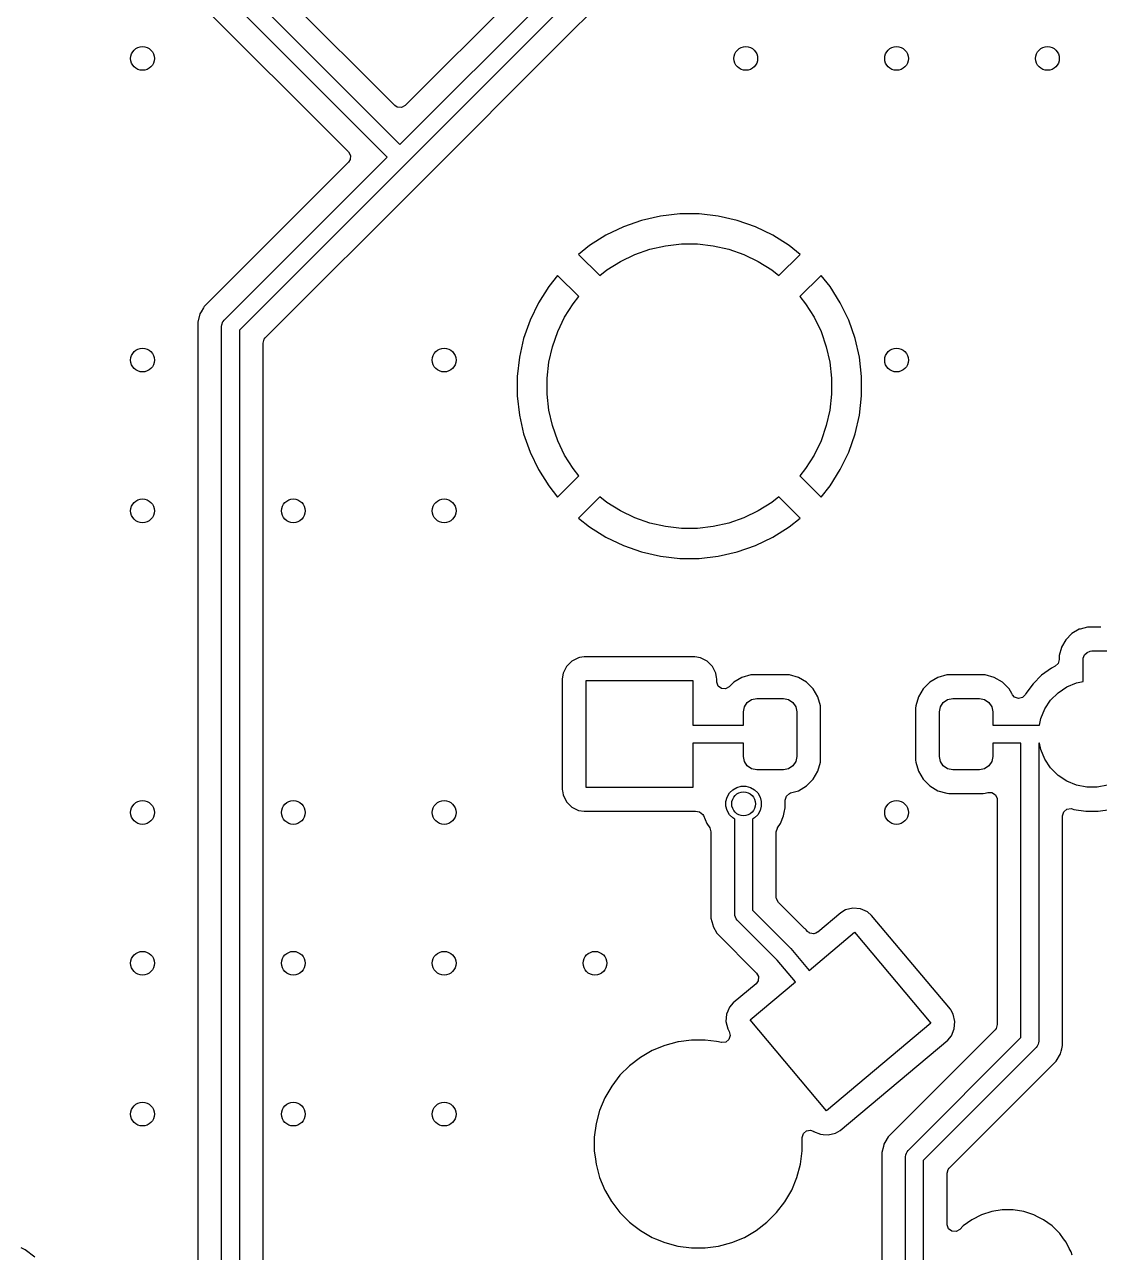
# Model space of a CAD drawing. Extents: x 2.6 to 14.2, y -9.4 to -3.8.
# Drawn here: x 9.005 to 9.718, y -8.222 to -7.408 of the extents above; entities that cross this region are included whole.
import ezdxf

# ---------------------------------------------------------------- set-up
doc = ezdxf.new("R2010")
doc.units = 0
doc.header["$MEASUREMENT"] = 0
doc.layers.add('BLACK', color=7, linetype='CONTINUOUS')

msp = doc.modelspace()

# ---------------------------------------------------------------- linework, layer by layer
at = {"layer": 'BLACK', "linetype": 'CONTINUOUS'}
for p, q in [((9.59453, -7.12464), (9.25733, -7.46184)), ((9.25388, -7.48759), (9.60732, -7.13415)), ((9.61436, -7.14382), (9.25806, -7.50012)), ((9.35709, -7.42338), (9.61591, -7.16457)), ((9.08009, -7.3138), (9.25388, -7.48759)), ((9.24553, -7.49594), (9.07173, -7.32215)), ((9.06665, -7.33936), (9.21978, -7.49249)), ((9.25043, -7.46184), (9.15242, -7.36383)), ((9.27122, -7.50925), (9.35709, -7.42338)), ((9.25218, -7.46296), (9.25043, -7.46184)), ((9.25492, -7.46316), (9.25218, -7.46296)), ((9.25733, -7.46184), (9.25492, -7.46316)), ((9.13736, -7.60411), (9.24553, -7.49594)), ((9.21978, -7.49249), (9.2211, -7.4949)), ((9.2209, -7.49765), (9.21978, -7.49939)), ((9.2211, -7.4949), (9.2209, -7.49765)), ((9.21978, -7.49939), (9.12419, -7.59498)), ((9.25806, -7.50012), (9.14744, -7.61073)), ((9.16464, -7.61583), (9.27122, -7.50925)), ((9.41417, -7.53798), (9.40207, -7.54222)), ((9.42668, -7.53513), (9.41417, -7.53798)), ((9.41417, -7.53798), (9.41417, -7.53798)), ((9.43942, -7.53369), (9.42668, -7.53513)), ((9.42668, -7.53513), (9.42668, -7.53513)), ((9.45224, -7.53369), (9.43942, -7.53369)), ((9.46499, -7.53513), (9.45224, -7.53369)), ((9.47749, -7.53798), (9.46499, -7.53513)), ((9.46499, -7.53513), (9.46499, -7.53513)), ((9.48959, -7.54222), (9.47749, -7.53798)), ((9.47749, -7.53798), (9.47749, -7.53798)), ((9.39052, -7.54778), (9.37966, -7.5546)), ((9.40207, -7.54222), (9.39052, -7.54778)), ((9.40207, -7.54222), (9.40207, -7.54222)), ((9.50115, -7.54778), (9.48959, -7.54222)), ((9.48959, -7.54222), (9.48959, -7.54222)), ((9.512, -7.5546), (9.50115, -7.54778)), ((9.37966, -7.5546), (9.37233, -7.56045)), ((9.41967, -7.55707), (9.43, -7.55471)), ((9.43, -7.55471), (9.44053, -7.55353)), ((9.44053, -7.55353), (9.45113, -7.55353)), ((9.45113, -7.55353), (9.46166, -7.55471)), ((9.46166, -7.55471), (9.47199, -7.55707)), ((9.51933, -7.56045), (9.512, -7.5546)), ((9.37233, -7.56045), (9.38644, -7.57456)), ((9.40012, -7.56517), (9.40967, -7.56057)), ((9.40967, -7.56057), (9.41967, -7.55707)), ((9.47199, -7.55707), (9.48199, -7.56057)), ((9.48199, -7.56057), (9.49154, -7.56517)), ((9.50522, -7.57456), (9.51933, -7.56045)), ((9.38644, -7.57456), (9.39115, -7.57081)), ((9.39115, -7.57081), (9.40012, -7.56517)), ((9.49154, -7.56517), (9.50051, -7.57081)), ((9.50051, -7.57081), (9.50522, -7.57456)), ((9.35841, -7.57437), (9.35257, -7.58169)), ((9.37252, -7.58848), (9.35841, -7.57437)), ((9.53325, -7.57437), (9.51914, -7.58848)), ((9.53909, -7.58169), (9.53325, -7.57437)), ((9.35257, -7.58169), (9.34575, -7.59255)), ((9.36877, -7.59319), (9.37252, -7.58848)), ((9.51914, -7.58848), (9.52289, -7.59319)), ((9.54592, -7.59255), (9.53909, -7.58169)), ((9.12362, -7.59596), (9.12214, -7.59854)), ((9.12419, -7.59498), (9.12362, -7.59596)), ((9.12419, -7.59498), (9.12419, -7.59498)), ((9.34575, -7.59255), (9.34018, -7.6041)), ((9.36313, -7.60216), (9.36877, -7.59319)), ((9.52289, -7.59319), (9.52853, -7.60216)), ((9.55148, -7.6041), (9.54592, -7.59255)), ((9.12134, -7.59992), (9.11986, -7.60543)), ((9.12214, -7.59854), (9.12134, -7.59992)), ((9.13663, -7.60501), (9.13736, -7.60411)), ((9.34018, -7.60411), (9.33595, -7.61621)), ((9.34018, -7.6041), (9.34018, -7.60411)), ((9.35853, -7.61171), (9.36313, -7.60216)), ((9.52853, -7.60216), (9.53313, -7.61171)), ((9.55148, -7.60411), (9.55148, -7.6041)), ((9.55571, -7.61621), (9.55148, -7.60411)), ((9.11986, -7.60543), (9.11986, -7.60543)), ((9.11986, -7.60543), (9.11986, -8.47604)), ((9.13563, -7.60829), (9.13574, -7.60714)), ((9.13563, -8.48459), (9.13563, -7.60829)), ((9.13574, -7.60714), (9.13659, -7.60508)), ((9.13659, -7.60508), (9.13663, -7.60501)), ((9.14744, -7.61073), (9.14744, -8.48704)), ((9.35504, -7.62171), (9.35853, -7.61171)), ((9.53313, -7.61171), (9.53663, -7.62171)), ((9.16321, -7.61929), (9.16398, -7.61665)), ((9.16321, -7.64145), (9.16321, -7.61929)), ((9.16398, -7.61665), (9.16464, -7.61583)), ((9.33595, -7.61621), (9.33309, -7.62871)), ((9.33595, -7.61621), (9.33595, -7.61621)), ((9.55857, -7.62871), (9.55571, -7.61621)), ((9.55571, -7.61621), (9.55571, -7.61621)), ((9.33309, -7.62871), (9.33166, -7.64145)), ((9.33309, -7.62871), (9.33309, -7.62871)), ((9.35268, -7.63204), (9.35504, -7.62171)), ((9.53663, -7.62171), (9.53898, -7.63204)), ((9.56, -7.64145), (9.55857, -7.62871)), ((9.55857, -7.62871), (9.55857, -7.62871)), ((9.35149, -7.64257), (9.35268, -7.63204)), ((9.53898, -7.63204), (9.54017, -7.64257)), ((9.16321, -7.8419), (9.16321, -7.64145)), ((9.33166, -7.64145), (9.33166, -7.65428)), ((9.35149, -7.65316), (9.35149, -7.64257)), ((9.54017, -7.64257), (9.54017, -7.65316)), ((9.56, -7.65428), (9.56, -7.64145)), ((9.56, -7.64145), (9.56, -7.64145)), ((9.35268, -7.66369), (9.35149, -7.65316)), ((9.54017, -7.65316), (9.53898, -7.66369)), ((9.33166, -7.65428), (9.33309, -7.66702)), ((9.55857, -7.66702), (9.56, -7.65428)), ((9.56, -7.65428), (9.56, -7.65428)), ((9.33309, -7.66702), (9.33309, -7.66702)), ((9.33309, -7.66702), (9.33595, -7.67952)), ((9.35504, -7.67402), (9.35268, -7.66369)), ((9.53898, -7.66369), (9.53663, -7.67402)), ((9.55571, -7.67952), (9.55857, -7.66702)), ((9.55857, -7.66702), (9.55857, -7.66702)), ((9.35853, -7.68403), (9.35504, -7.67402)), ((9.53663, -7.67402), (9.53313, -7.68403)), ((9.33595, -7.67952), (9.33595, -7.67952)), ((9.33595, -7.67952), (9.34018, -7.69163)), ((9.36313, -7.69357), (9.35853, -7.68403)), ((9.53313, -7.68403), (9.52853, -7.69357)), ((9.55148, -7.69163), (9.55571, -7.67952)), ((9.55571, -7.67952), (9.55571, -7.67952)), ((9.34018, -7.69163), (9.34018, -7.69163)), ((9.34018, -7.69163), (9.34575, -7.70318)), ((9.36877, -7.70254), (9.36313, -7.69357)), ((9.52853, -7.69357), (9.52289, -7.70254)), ((9.54592, -7.70318), (9.55148, -7.69163)), ((9.55148, -7.69163), (9.55148, -7.69163)), ((9.34575, -7.70318), (9.35257, -7.71404)), ((9.35841, -7.72137), (9.37252, -7.70725)), ((9.37252, -7.70725), (9.36877, -7.70254)), ((9.52289, -7.70254), (9.51914, -7.70725)), ((9.51914, -7.70725), (9.53325, -7.72137)), ((9.53909, -7.71404), (9.54592, -7.70318)), ((9.35257, -7.71404), (9.35841, -7.72137)), ((9.53325, -7.72137), (9.53909, -7.71404)), ((9.38644, -7.72117), (9.37233, -7.73529)), ((9.39115, -7.72493), (9.38644, -7.72117)), ((9.40012, -7.73056), (9.39115, -7.72493)), ((9.50051, -7.72493), (9.49154, -7.73056)), ((9.50522, -7.72117), (9.50051, -7.72493)), ((9.51933, -7.73529), (9.50522, -7.72117)), ((9.40967, -7.73516), (9.40012, -7.73056)), ((9.49154, -7.73056), (9.48199, -7.73516)), ((9.37233, -7.73529), (9.37966, -7.74113)), ((9.37966, -7.74113), (9.39052, -7.74795)), ((9.41967, -7.73866), (9.40967, -7.73516)), ((9.43, -7.74102), (9.41967, -7.73866)), ((9.44053, -7.74221), (9.43, -7.74102)), ((9.45113, -7.74221), (9.44053, -7.74221)), ((9.46166, -7.74102), (9.45113, -7.74221)), ((9.47199, -7.73866), (9.46166, -7.74102)), ((9.48199, -7.73516), (9.47199, -7.73866)), ((9.50115, -7.74795), (9.512, -7.74113)), ((9.512, -7.74113), (9.51933, -7.73529)), ((9.39052, -7.74795), (9.40207, -7.75351)), ((9.48959, -7.75351), (9.50115, -7.74795)), ((9.40207, -7.75351), (9.40207, -7.75351)), ((9.40207, -7.75351), (9.41417, -7.75775)), ((9.41417, -7.75775), (9.41417, -7.75775)), ((9.41417, -7.75775), (9.42668, -7.7606)), ((9.46499, -7.7606), (9.47749, -7.75775)), ((9.47749, -7.75775), (9.48959, -7.75351)), ((9.47749, -7.75775), (9.47749, -7.75775)), ((9.48959, -7.75351), (9.48959, -7.75351)), ((9.42668, -7.7606), (9.42668, -7.7606)), ((9.42668, -7.7606), (9.43942, -7.76204)), ((9.43942, -7.76204), (9.43942, -7.76204)), ((9.43942, -7.76204), (9.45224, -7.76204)), ((9.45224, -7.76204), (9.46499, -7.7606)), ((9.45224, -7.76204), (9.45224, -7.76204)), ((9.46499, -7.7606), (9.46499, -7.7606)), ((9.70991, -7.80762), (9.70485, -7.80898)), ((9.71561, -7.80762), (9.70991, -7.80762)), ((9.71876, -7.80762), (9.71561, -7.80762)), ((9.69542, -7.81599), (9.69256, -7.82093)), ((9.69945, -7.81195), (9.69542, -7.81599)), ((9.69542, -7.81599), (9.69542, -7.81599)), ((9.70439, -7.8091), (9.69945, -7.81195)), ((9.69945, -7.81195), (9.69945, -7.81195)), ((9.70485, -7.80898), (9.70439, -7.8091)), ((9.69251, -7.82113), (9.69109, -7.82644)), ((9.69256, -7.82093), (9.69251, -7.82113)), ((9.70785, -7.82601), (9.70948, -7.82439)), ((9.70948, -7.82439), (9.71161, -7.8235)), ((9.71161, -7.8235), (9.71276, -7.82339)), ((9.71276, -7.82339), (9.72731, -7.82339)), ((9.36794, -7.83023), (9.36441, -7.83376)), ((9.37239, -7.82796), (9.36794, -7.83023)), ((9.36794, -7.83023), (9.36794, -7.83023)), ((9.36794, -7.83023), (9.36794, -7.83023)), ((9.3729, -7.82788), (9.37239, -7.82796)), ((9.37609, -7.82737), (9.3729, -7.82788)), ((9.44943, -7.82737), (9.37609, -7.82737)), ((9.45313, -7.82796), (9.44943, -7.82737)), ((9.45455, -7.82869), (9.45313, -7.82796)), ((9.45758, -7.83023), (9.45455, -7.82869)), ((9.46111, -7.83376), (9.45758, -7.83023)), ((9.45758, -7.83023), (9.45758, -7.83023)), ((9.45758, -7.83023), (9.45758, -7.83023)), ((9.69031, -7.8318), (9.68842, -7.83351)), ((9.69109, -7.82916), (9.69031, -7.8318)), ((9.69109, -7.82644), (9.69109, -7.82644)), ((9.69109, -7.82644), (9.69109, -7.82916)), ((9.70685, -7.8293), (9.70697, -7.82814)), ((9.70685, -7.8438), (9.70685, -7.8293)), ((9.70697, -7.82814), (9.70785, -7.82601)), ((9.36214, -7.83821), (9.36156, -7.8419)), ((9.36373, -7.8351), (9.36214, -7.83821)), ((9.36441, -7.83376), (9.36373, -7.8351)), ((9.36441, -7.83376), (9.36441, -7.83376)), ((9.36441, -7.83376), (9.36441, -7.83376)), ((9.46338, -7.83821), (9.46111, -7.83376)), ((9.46111, -7.83376), (9.46111, -7.83376)), ((9.46111, -7.83376), (9.46111, -7.83376)), ((9.46382, -7.84103), (9.46338, -7.83821)), ((9.48663, -7.83929), (9.48066, -7.84103)), ((9.48803, -7.83919), (9.48663, -7.83929)), ((9.51072, -7.83919), (9.48803, -7.83919)), ((9.48803, -7.83919), (9.48803, -7.83919)), ((9.51211, -7.83929), (9.51072, -7.83919)), ((9.51212, -7.83929), (9.51211, -7.83929)), ((9.51809, -7.84103), (9.51212, -7.83929)), ((9.61655, -7.83929), (9.61058, -7.84103)), ((9.61795, -7.83919), (9.61655, -7.83929)), ((9.64064, -7.83919), (9.61795, -7.83919)), ((9.61795, -7.83919), (9.61795, -7.83919)), ((9.64204, -7.83929), (9.64064, -7.83919)), ((9.64801, -7.84103), (9.64204, -7.83929)), ((9.64204, -7.83929), (9.64204, -7.83929)), ((9.6794, -7.83952), (9.67371, -7.84522)), ((9.68592, -7.83478), (9.6794, -7.83952)), ((9.68842, -7.83351), (9.68592, -7.83478)), ((9.16321, -8.38444), (9.16321, -7.8419)), ((9.36156, -7.8419), (9.36156, -7.91525)), ((9.37733, -7.91401), (9.37733, -7.84314)), ((9.37733, -7.84314), (9.44819, -7.84314)), ((9.44819, -7.84314), (9.44819, -7.87267)), ((9.46396, -7.8419), (9.46382, -7.84103)), ((9.46396, -7.84375), (9.46396, -7.8419)), ((9.46397, -7.8441), (9.46396, -7.84375)), ((9.46493, -7.84668), (9.46397, -7.8441)), ((9.46714, -7.84833), (9.46493, -7.84668)), ((9.46988, -7.84852), (9.46714, -7.84833)), ((9.47229, -7.84721), (9.46988, -7.84852)), ((9.4753, -7.8442), (9.47229, -7.84721)), ((9.48066, -7.84103), (9.4753, -7.8442)), ((9.4753, -7.8442), (9.4753, -7.8442)), ((9.48066, -7.84103), (9.48066, -7.84103)), ((9.52345, -7.8442), (9.51809, -7.84103)), ((9.51809, -7.84103), (9.51809, -7.84103)), ((9.52785, -7.8486), (9.52345, -7.8442)), ((9.52345, -7.8442), (9.52345, -7.8442)), ((9.53101, -7.85395), (9.52785, -7.8486)), ((9.52785, -7.8486), (9.52785, -7.8486)), ((9.52785, -7.8486), (9.52785, -7.8486)), ((9.60082, -7.8486), (9.59766, -7.85395)), ((9.60522, -7.8442), (9.60082, -7.8486)), ((9.60082, -7.8486), (9.60082, -7.8486)), ((9.61058, -7.84103), (9.60522, -7.8442)), ((9.60522, -7.8442), (9.60522, -7.8442)), ((9.61058, -7.84103), (9.61058, -7.84103)), ((9.65337, -7.8442), (9.64801, -7.84103)), ((9.64801, -7.84103), (9.64801, -7.84103)), ((9.65777, -7.8486), (9.65337, -7.8442)), ((9.65337, -7.8442), (9.65337, -7.8442)), ((9.65962, -7.85174), (9.65777, -7.8486)), ((9.65777, -7.8486), (9.65777, -7.8486)), ((9.65777, -7.8486), (9.65777, -7.8486)), ((9.67371, -7.84522), (9.66897, -7.85174)), ((9.69028, -7.85118), (9.69606, -7.84733)), ((9.69606, -7.84733), (9.70247, -7.84467)), ((9.70247, -7.84467), (9.70685, -7.8438)), ((9.48425, -7.85755), (9.48713, -7.85563)), ((9.48713, -7.85563), (9.49052, -7.85495)), ((9.49052, -7.85495), (9.50823, -7.85495)), ((9.50823, -7.85495), (9.51162, -7.85563)), ((9.51162, -7.85563), (9.5145, -7.85755)), ((9.53275, -7.85993), (9.53101, -7.85395)), ((9.59766, -7.85395), (9.59592, -7.85993)), ((9.59766, -7.85395), (9.59766, -7.85395)), ((9.61417, -7.85755), (9.61705, -7.85563)), ((9.61705, -7.85563), (9.62044, -7.85495)), ((9.62044, -7.85495), (9.63815, -7.85495)), ((9.63815, -7.85495), (9.64154, -7.85563)), ((9.64154, -7.85563), (9.64442, -7.85755)), ((9.66012, -7.85258), (9.65962, -7.85174)), ((9.66151, -7.85409), (9.66012, -7.85258)), ((9.66412, -7.85498), (9.66151, -7.85409)), ((9.66679, -7.85432), (9.66412, -7.85498)), ((9.66868, -7.85232), (9.66679, -7.85432)), ((9.66897, -7.85174), (9.66868, -7.85232)), ((9.68151, -7.86187), (9.68537, -7.8561)), ((9.68537, -7.8561), (9.69028, -7.85118)), ((9.48166, -7.86381), (9.48233, -7.86042)), ((9.48166, -7.87267), (9.48166, -7.86381)), ((9.48233, -7.86042), (9.48425, -7.85755)), ((9.5145, -7.85755), (9.51642, -7.86042)), ((9.51642, -7.86042), (9.51709, -7.86381)), ((9.51709, -7.86381), (9.51709, -7.89334)), ((9.53286, -7.86132), (9.53275, -7.85993)), ((9.53286, -7.89583), (9.53286, -7.86132)), ((9.59592, -7.85993), (9.59581, -7.86132)), ((9.59581, -7.86132), (9.59581, -7.89582)), ((9.59592, -7.85993), (9.59592, -7.85993)), ((9.61158, -7.86381), (9.61225, -7.86042)), ((9.61158, -7.89334), (9.61158, -7.86381)), ((9.61225, -7.86042), (9.61417, -7.85755)), ((9.64442, -7.85755), (9.64634, -7.86042)), ((9.64634, -7.86042), (9.64701, -7.86381)), ((9.64701, -7.86381), (9.64701, -7.87267)), ((9.67885, -7.86829), (9.68151, -7.86187)), ((9.44819, -7.87267), (9.48166, -7.87267)), ((9.64701, -7.87267), (9.67798, -7.87267)), ((9.67798, -7.87267), (9.67885, -7.86829)), ((9.45213, -7.88448), (9.44819, -7.88448)), ((9.44819, -7.88448), (9.44819, -7.91401)), ((9.48166, -7.88448), (9.45213, -7.88448)), ((9.48166, -7.89334), (9.48166, -7.88448)), ((9.66571, -7.88448), (9.64701, -7.88448)), ((9.64701, -7.88448), (9.64701, -7.89334)), ((9.66571, -8.0798), (9.66571, -7.88448)), ((9.67798, -7.88448), (9.67752, -7.88448)), ((9.67752, -7.88448), (9.67752, -8.08225)), ((9.67885, -7.88886), (9.67798, -7.88448)), ((9.68151, -7.89528), (9.67885, -7.88886)), ((9.48233, -7.89673), (9.48166, -7.89334)), ((9.48425, -7.8996), (9.48233, -7.89673)), ((9.51642, -7.89673), (9.5145, -7.8996)), ((9.51709, -7.89334), (9.51642, -7.89673)), ((9.53101, -7.9032), (9.53275, -7.89722)), ((9.53275, -7.89722), (9.53286, -7.89583)), ((9.59581, -7.89582), (9.59581, -7.89583)), ((9.59581, -7.89583), (9.59592, -7.89722)), ((9.59592, -7.89722), (9.59766, -7.9032)), ((9.61225, -7.89673), (9.61158, -7.89334)), ((9.61417, -7.8996), (9.61225, -7.89673)), ((9.64634, -7.89673), (9.64442, -7.8996)), ((9.64701, -7.89334), (9.64634, -7.89673)), ((9.68537, -7.90105), (9.68151, -7.89528)), ((9.48713, -7.90152), (9.48425, -7.8996)), ((9.49052, -7.9022), (9.48713, -7.90152)), ((9.50823, -7.9022), (9.49052, -7.9022)), ((9.51162, -7.90152), (9.50823, -7.9022)), ((9.5145, -7.8996), (9.51162, -7.90152)), ((9.52785, -7.90855), (9.53101, -7.9032)), ((9.59766, -7.9032), (9.59766, -7.9032)), ((9.59766, -7.9032), (9.60082, -7.90855)), ((9.61705, -7.90152), (9.61417, -7.8996)), ((9.62044, -7.9022), (9.61705, -7.90152)), ((9.63815, -7.9022), (9.62044, -7.9022)), ((9.64154, -7.90152), (9.63815, -7.9022)), ((9.64442, -7.8996), (9.64154, -7.90152)), ((9.69028, -7.90596), (9.68537, -7.90105)), ((9.69606, -7.90982), (9.69028, -7.90596)), ((9.44819, -7.91401), (9.37733, -7.91401)), ((9.4746, -7.91544), (9.47727, -7.9139)), ((9.47727, -7.9139), (9.48025, -7.9131)), ((9.48025, -7.9131), (9.48333, -7.9131)), ((9.48333, -7.9131), (9.48631, -7.9139)), ((9.48631, -7.9139), (9.48898, -7.91544)), ((9.51809, -7.91612), (9.52345, -7.91295)), ((9.52345, -7.91295), (9.52785, -7.90855)), ((9.60082, -7.90855), (9.60082, -7.90855)), ((9.60082, -7.90855), (9.60522, -7.91295)), ((9.60522, -7.91295), (9.60522, -7.91295)), ((9.60522, -7.91295), (9.60522, -7.91295)), ((9.60522, -7.91295), (9.61058, -7.91612)), ((9.70247, -7.91248), (9.69606, -7.90982)), ((9.70929, -7.91384), (9.70247, -7.91248)), ((9.71623, -7.91384), (9.70929, -7.91384)), ((9.72305, -7.91248), (9.71623, -7.91384)), ((9.36156, -7.91525), (9.3617, -7.91612)), ((9.3617, -7.91612), (9.36214, -7.91894)), ((9.36214, -7.91894), (9.36441, -7.92339)), ((9.47008, -7.92327), (9.47088, -7.92029)), ((9.47088, -7.92029), (9.47242, -7.91762)), ((9.47242, -7.91762), (9.4746, -7.91544)), ((9.48898, -7.91544), (9.49116, -7.91762)), ((9.49116, -7.91762), (9.4927, -7.92029)), ((9.4927, -7.92029), (9.4935, -7.92327)), ((9.50937, -7.92232), (9.51015, -7.91968)), ((9.50937, -7.92752), (9.50937, -7.92232)), ((9.51015, -7.91968), (9.51222, -7.91788)), ((9.51222, -7.91788), (9.51289, -7.91763)), ((9.51289, -7.91763), (9.51809, -7.91612)), ((9.61058, -7.91612), (9.61655, -7.91785)), ((9.61655, -7.91785), (9.61795, -7.91796)), ((9.61795, -7.91796), (9.64064, -7.91796)), ((9.64064, -7.91796), (9.64204, -7.91785)), ((9.64204, -7.91785), (9.6437, -7.91737)), ((9.6437, -7.91737), (9.64645, -7.91738)), ((9.64645, -7.91738), (9.64876, -7.91887)), ((9.64876, -7.91887), (9.6499, -7.92138)), ((9.6499, -7.92138), (9.64994, -7.92206)), ((9.64994, -7.92206), (9.64994, -8.07125)), ((9.36441, -7.92339), (9.36441, -7.92339)), ((9.36441, -7.92339), (9.36441, -7.92339)), ((9.36441, -7.92339), (9.36794, -7.92692)), ((9.36794, -7.92692), (9.36794, -7.92692)), ((9.36794, -7.92692), (9.36794, -7.92692)), ((9.36794, -7.92692), (9.37238, -7.92919)), ((9.37238, -7.92919), (9.37239, -7.92919)), ((9.37239, -7.92919), (9.37609, -7.92978)), ((9.37609, -7.92978), (9.37609, -7.92978)), ((9.37609, -7.92978), (9.44943, -7.92978)), ((9.44943, -7.92978), (9.44972, -7.92973)), ((9.44943, -7.92978), (9.44943, -7.92978)), ((9.44972, -7.92973), (9.44992, -7.9297)), ((9.44992, -7.9297), (9.45264, -7.93005)), ((9.45264, -7.93005), (9.45475, -7.93182)), ((9.47008, -7.92635), (9.47008, -7.92327)), ((9.47088, -7.92933), (9.47008, -7.92635)), ((9.47242, -7.932), (9.47088, -7.92933)), ((9.4927, -7.92933), (9.49116, -7.932)), ((9.4935, -7.92635), (9.4927, -7.92933)), ((9.4935, -7.92327), (9.4935, -7.92635)), ((9.50878, -7.9305), (9.50937, -7.92752)), ((9.69329, -7.9328), (9.69407, -7.93016)), ((9.69407, -7.93016), (9.69615, -7.92836)), ((9.69615, -7.92836), (9.69887, -7.92797)), ((9.69887, -7.92797), (9.69968, -7.92816)), ((9.69968, -7.92816), (9.70077, -7.92851)), ((9.70077, -7.92851), (9.70873, -7.92978)), ((9.70873, -7.92978), (9.70873, -7.92978)), ((9.70873, -7.92978), (9.71679, -7.92978)), ((9.71679, -7.92978), (9.72475, -7.92851)), ((9.71679, -7.92978), (9.71679, -7.92978)), ((9.45475, -7.93182), (9.45519, -7.93265)), ((9.45519, -7.93265), (9.45735, -7.93787)), ((9.45735, -7.93787), (9.4593, -7.94078)), ((9.4746, -7.93418), (9.47242, -7.932)), ((9.47589, -7.93492), (9.4746, -7.93418)), ((9.47589, -7.99776), (9.47589, -7.93492)), ((9.48898, -7.93418), (9.4877, -7.93492)), ((9.4877, -7.93492), (9.4877, -7.99532)), ((9.49116, -7.932), (9.48898, -7.93418)), ((9.50429, -7.94078), (9.50623, -7.93787)), ((9.50623, -7.93787), (9.50831, -7.93285)), ((9.50831, -7.93285), (9.50878, -7.9305)), ((9.69329, -8.0851), (9.69329, -7.9328)), ((9.4593, -7.94078), (9.46012, -7.9434)), ((9.46012, -7.9434), (9.46012, -7.94349)), ((9.46012, -7.94349), (9.46012, -8.00062)), ((9.50346, -7.94349), (9.50424, -7.94085)), ((9.50346, -7.98676), (9.50346, -7.94349)), ((9.50424, -7.94085), (9.50429, -7.94078)), ((9.50358, -7.9878), (9.50346, -7.98676)), ((9.4877, -7.99532), (9.51266, -8.02028)), ((9.50489, -7.99022), (9.50358, -7.9878)), ((9.52217, -8.00749), (9.50489, -7.99022)), ((9.54942, -7.99513), (9.54621, -7.99705)), ((9.55429, -7.994), (9.54942, -7.99513)), ((9.54942, -7.99513), (9.54942, -7.99513)), ((9.55926, -7.99444), (9.55429, -7.994)), ((9.55429, -7.994), (9.55429, -7.994)), ((9.56386, -7.99639), (9.55926, -7.99444)), ((9.55926, -7.99444), (9.55926, -7.99444)), ((9.55926, -7.99444), (9.55926, -7.99444)), ((9.46012, -8.00062), (9.46131, -8.00507)), ((9.476, -7.99892), (9.47589, -7.99776)), ((9.47688, -8.00104), (9.476, -7.99892)), ((9.47762, -8.00194), (9.47688, -8.00104)), ((9.50413, -8.02845), (9.47762, -8.00194)), ((9.54621, -7.99705), (9.53092, -8.00988)), ((9.54621, -7.99705), (9.54621, -7.99705)), ((9.56668, -7.99884), (9.56386, -7.99639)), ((9.61889, -8.06106), (9.56668, -7.99884)), ((9.56668, -7.99884), (9.56668, -7.99884)), ((9.46131, -8.00507), (9.4616, -8.00613)), ((9.4616, -8.00613), (9.4616, -8.00613)), ((9.4616, -8.00613), (9.46413, -8.01052)), ((9.46413, -8.01052), (9.46445, -8.01107)), ((9.46445, -8.01107), (9.46445, -8.01107)), ((9.46445, -8.01107), (9.49037, -8.03699)), ((9.52221, -8.00753), (9.52217, -8.00749)), ((9.52222, -8.00754), (9.52221, -8.00753)), ((9.5225, -8.00781), (9.52222, -8.00754)), ((9.52326, -8.00834), (9.5225, -8.00781)), ((9.5242, -8.00947), (9.52326, -8.00834)), ((9.52438, -8.00964), (9.5242, -8.00947)), ((9.52519, -8.0102), (9.52438, -8.00964)), ((9.5255, -8.01046), (9.52519, -8.0102)), ((9.52524, -8.03524), (9.5554, -8.00993)), ((9.52558, -8.01048), (9.5255, -8.01046)), ((9.52569, -8.01055), (9.52558, -8.01048)), ((9.52695, -8.01075), (9.52569, -8.01055)), ((9.5282, -8.01101), (9.52695, -8.01075)), ((9.5283, -8.01097), (9.5282, -8.01101)), ((9.5284, -8.01099), (9.5283, -8.01097)), ((9.52957, -8.01048), (9.5284, -8.01099)), ((9.53076, -8.01001), (9.52957, -8.01048)), ((9.53083, -8.00993), (9.53076, -8.01001)), ((9.53092, -8.00988), (9.53083, -8.00993)), ((9.5554, -8.00993), (9.60601, -8.07025)), ((9.51266, -8.02028), (9.51283, -8.02048)), ((9.51283, -8.02048), (9.51301, -8.02066)), ((9.51301, -8.02066), (9.52524, -8.03524)), ((9.51619, -8.04283), (9.50413, -8.02845)), ((9.49005, -8.04418), (9.47495, -8.05685)), ((9.48603, -8.06813), (9.51619, -8.04283)), ((9.49149, -8.04215), (9.49005, -8.04418)), ((9.49037, -8.03699), (9.49168, -8.0394)), ((9.49168, -8.0394), (9.49149, -8.04215)), ((9.47249, -8.05968), (9.4714, -8.06226)), ((9.47495, -8.05685), (9.47249, -8.05968)), ((9.47249, -8.05968), (9.47249, -8.05968)), ((9.47249, -8.05968), (9.47249, -8.05968)), ((9.47495, -8.05685), (9.47495, -8.05685)), ((9.47054, -8.06427), (9.47011, -8.06925)), ((9.4714, -8.06226), (9.47054, -8.06427)), ((9.53665, -8.12845), (9.48603, -8.06813)), ((9.61913, -8.06146), (9.61889, -8.06106)), ((9.61889, -8.06106), (9.61889, -8.06106)), ((9.62081, -8.06427), (9.61913, -8.06146)), ((9.62194, -8.06913), (9.62081, -8.06427)), ((9.47011, -8.06925), (9.47011, -8.06925)), ((9.47011, -8.06925), (9.47123, -8.07412)), ((9.47123, -8.07412), (9.47226, -8.07583)), ((9.47226, -8.07583), (9.47296, -8.07849)), ((9.60601, -8.07025), (9.53665, -8.12845)), ((9.64851, -8.0747), (9.5777, -8.14552)), ((9.61955, -8.07871), (9.6215, -8.07411)), ((9.6215, -8.07411), (9.62193, -8.06925)), ((9.62193, -8.06925), (9.62194, -8.06913)), ((9.62194, -8.06913), (9.62194, -8.06913)), ((9.62194, -8.06913), (9.62194, -8.06913)), ((9.64917, -8.07389), (9.64851, -8.0747)), ((9.64994, -8.07125), (9.64917, -8.07389)), ((9.42953, -8.08497), (9.42119, -8.08842)), ((9.43746, -8.08284), (9.42953, -8.08497)), ((9.43826, -8.08263), (9.43746, -8.08284)), ((9.43869, -8.08257), (9.43826, -8.08263)), ((9.44721, -8.08145), (9.43869, -8.08257)), ((9.45625, -8.08145), (9.44721, -8.08145)), ((9.44721, -8.08145), (9.44721, -8.08145)), ((9.46371, -8.08243), (9.45625, -8.08145)), ((9.45625, -8.08145), (9.45625, -8.08145)), ((9.46521, -8.08263), (9.46371, -8.08243)), ((9.46681, -8.08306), (9.46521, -8.08263)), ((9.46521, -8.08263), (9.46521, -8.08263)), ((9.46724, -8.08315), (9.46681, -8.08306)), ((9.46997, -8.08284), (9.46724, -8.08315)), ((9.4721, -8.08111), (9.46997, -8.08284)), ((9.47296, -8.07849), (9.4721, -8.08111)), ((9.54583, -8.14133), (9.6171, -8.08153)), ((9.59086, -8.15465), (9.66571, -8.0798)), ((9.6171, -8.08153), (9.61955, -8.07871)), ((9.67704, -8.08428), (9.67653, -8.08553)), ((9.67741, -8.0834), (9.67704, -8.08428)), ((9.67752, -8.08225), (9.67741, -8.0834)), ((9.69272, -8.08724), (9.69329, -8.0851)), ((9.41336, -8.09294), (9.40619, -8.09844)), ((9.42119, -8.08842), (9.41336, -8.09294)), ((9.42119, -8.08842), (9.42119, -8.08842)), ((9.67579, -8.08642), (9.60094, -8.16127)), ((9.67653, -8.08553), (9.67579, -8.08642)), ((9.68896, -8.09556), (9.69181, -8.09061)), ((9.69181, -8.09061), (9.6923, -8.0888)), ((9.6923, -8.0888), (9.69232, -8.08872)), ((9.69232, -8.08872), (9.69272, -8.08724)), ((9.69232, -8.08872), (9.69232, -8.08872)), ((9.40619, -8.09844), (9.39981, -8.10483)), ((9.65163, -8.13289), (9.68896, -8.09556)), ((9.39981, -8.10483), (9.39431, -8.112)), ((9.39431, -8.112), (9.38979, -8.11982)), ((9.38979, -8.11982), (9.38633, -8.12817)), ((9.38979, -8.11982), (9.38979, -8.11982)), ((9.38633, -8.12817), (9.38399, -8.13689)), ((9.61814, -8.16637), (9.65163, -8.13289)), ((9.38399, -8.13689), (9.38281, -8.14585)), ((9.38399, -8.13689), (9.38399, -8.13689)), ((9.52142, -8.14345), (9.5235, -8.14165)), ((9.5235, -8.14165), (9.52623, -8.14126)), ((9.52623, -8.14126), (9.52783, -8.14184)), ((9.52783, -8.14184), (9.52783, -8.14184)), ((9.52783, -8.14184), (9.52789, -8.14186)), ((9.52789, -8.14186), (9.52812, -8.14195)), ((9.52812, -8.14195), (9.52819, -8.14199)), ((9.52819, -8.14199), (9.52819, -8.14199)), ((9.52819, -8.14199), (9.52819, -8.14199)), ((9.52819, -8.14199), (9.53278, -8.14394)), ((9.54263, -8.14326), (9.54583, -8.14133)), ((9.38281, -8.14585), (9.38281, -8.15488)), ((9.52065, -8.14609), (9.52142, -8.14345)), ((9.52065, -8.15488), (9.52065, -8.14609)), ((9.53278, -8.14394), (9.53465, -8.14411)), ((9.53465, -8.14411), (9.53776, -8.14438)), ((9.53776, -8.14438), (9.54263, -8.14326)), ((9.53776, -8.14438), (9.53776, -8.14438)), ((9.53776, -8.14438), (9.53776, -8.14438)), ((9.57552, -8.14929), (9.57484, -8.15046)), ((9.5777, -8.14552), (9.57552, -8.14929)), ((9.5777, -8.14552), (9.5777, -8.14552)), ((9.38281, -8.15488), (9.38353, -8.16035)), ((9.51947, -8.16384), (9.52065, -8.15488)), ((9.57444, -8.15196), (9.57337, -8.15597)), ((9.57337, -8.15597), (9.57337, -8.27053)), ((9.57484, -8.15046), (9.57444, -8.15196)), ((9.57484, -8.15046), (9.57484, -8.15046)), ((9.58913, -8.15883), (9.58925, -8.15767)), ((9.58925, -8.15767), (9.58975, -8.15646)), ((9.58975, -8.15646), (9.59013, -8.15555)), ((9.59013, -8.15555), (9.59086, -8.15465)), ((9.38353, -8.16035), (9.38399, -8.16384)), ((9.38399, -8.16384), (9.38515, -8.16817)), ((9.51713, -8.17257), (9.51947, -8.16384)), ((9.58913, -8.26767), (9.58913, -8.15883)), ((9.60094, -8.16127), (9.60094, -8.26523)), ((9.61749, -8.16719), (9.61814, -8.16637)), ((9.38515, -8.16817), (9.38633, -8.17257)), ((9.38633, -8.17257), (9.38979, -8.18091)), ((9.51367, -8.18091), (9.51713, -8.17257)), ((9.61671, -8.16983), (9.61749, -8.16719)), ((9.61671, -8.20364), (9.61671, -8.16983)), ((9.38979, -8.18091), (9.38979, -8.18091)), ((9.38979, -8.18091), (9.39025, -8.1817)), ((9.39025, -8.1817), (9.39418, -8.18852)), ((9.50916, -8.18874), (9.51367, -8.18091)), ((9.39418, -8.18852), (9.39431, -8.18874)), ((9.39431, -8.18874), (9.39981, -8.1959)), ((9.50366, -8.1959), (9.50916, -8.18874)), ((9.39981, -8.1959), (9.39981, -8.1959)), ((9.39981, -8.1959), (9.40619, -8.20229)), ((9.49727, -8.20229), (9.50366, -8.1959)), ((9.50366, -8.1959), (9.50366, -8.1959)), ((9.50366, -8.1959), (9.50366, -8.1959)), ((9.63951, -8.19732), (9.63315, -8.20056)), ((9.64629, -8.19512), (9.63951, -8.19732)), ((9.63951, -8.19732), (9.63951, -8.19732)), ((9.65333, -8.194), (9.64629, -8.19512)), ((9.66046, -8.194), (9.65333, -8.194)), ((9.65333, -8.194), (9.65333, -8.194)), ((9.6675, -8.19512), (9.66046, -8.194)), ((9.66046, -8.194), (9.66046, -8.194)), ((9.67428, -8.19732), (9.6675, -8.19512)), ((9.67717, -8.19879), (9.67428, -8.19732)), ((9.67428, -8.19732), (9.67428, -8.19732)), ((9.68063, -8.20056), (9.67717, -8.19879)), ((9.40619, -8.20229), (9.40619, -8.20229)), ((9.40619, -8.20229), (9.40619, -8.20229)), ((9.40619, -8.20229), (9.40819, -8.20382)), ((9.40819, -8.20382), (9.41336, -8.20779)), ((9.4901, -8.20779), (9.49727, -8.20229)), ((9.49727, -8.20229), (9.49727, -8.20229)), ((9.49727, -8.20229), (9.49727, -8.20229)), ((9.61673, -8.20398), (9.61671, -8.20364)), ((9.61769, -8.20656), (9.61673, -8.20398)), ((9.61989, -8.20821), (9.61769, -8.20656)), ((9.62505, -8.20709), (9.62263, -8.20841)), ((9.62739, -8.20475), (9.62505, -8.20709)), ((9.63315, -8.20056), (9.62739, -8.20475)), ((9.62739, -8.20475), (9.62739, -8.20475)), ((9.6864, -8.20475), (9.68063, -8.20056)), ((9.68063, -8.20056), (9.68063, -8.20056)), ((9.68063, -8.20056), (9.68063, -8.20056)), ((9.69144, -8.20979), (9.6864, -8.20475)), ((9.6864, -8.20475), (9.6864, -8.20475)), ((9.41336, -8.20779), (9.41336, -8.20779)), ((9.41336, -8.20779), (9.41336, -8.20779)), ((9.41336, -8.20779), (9.42119, -8.21231)), ((9.42119, -8.21231), (9.42119, -8.21231)), ((9.42119, -8.21231), (9.42119, -8.21231)), ((9.42119, -8.21231), (9.42346, -8.21325)), ((9.42346, -8.21325), (9.42953, -8.21577)), ((9.47393, -8.21577), (9.48228, -8.21231)), ((9.48228, -8.21231), (9.4901, -8.20779)), ((9.62263, -8.20841), (9.61989, -8.20821)), ((9.69396, -8.21325), (9.69144, -8.20979)), ((9.69144, -8.20979), (9.69144, -8.20979)), ((9.69563, -8.21556), (9.69396, -8.21325)), ((9.00534, -8.22061), (9.00274, -8.21928)), ((9.01186, -8.22535), (9.00534, -8.22061)), ((9.00534, -8.22061), (9.00534, -8.22061)), ((9.00534, -8.22061), (9.00534, -8.22061)), ((9.42953, -8.21577), (9.43826, -8.2181)), ((9.43826, -8.2181), (9.44721, -8.21928)), ((9.44721, -8.21928), (9.44722, -8.21928)), ((9.44722, -8.21928), (9.45625, -8.21928)), ((9.45625, -8.21928), (9.46521, -8.2181)), ((9.45625, -8.21928), (9.45625, -8.21928)), ((9.46521, -8.2181), (9.47393, -8.21577)), ((9.69769, -8.21958), (9.69563, -8.21556)), ((9.69887, -8.22191), (9.69769, -8.21958)), ((9.69956, -8.22404), (9.69887, -8.22191)), ((9.69887, -8.22191), (9.69887, -8.22191))]:
    msp.add_line(p, q, dxfattribs=at)
at = {"layer": 'BLACK'}
for centre in [(9.08323, -7.43054), (9.48323, -7.43054), (9.58323, -7.43054), (9.68323, -7.43054), (9.08323, -7.63054), (9.28323, -7.63054), (9.58323, -7.63054), (9.08323, -7.73054), (9.18323, -7.73054), (9.28323, -7.73054), (9.48179, -7.92481), (9.08323, -7.93054), (9.18323, -7.93054), (9.28323, -7.93054), (9.58323, -7.93054), (9.08323, -8.03054), (9.18323, -8.03054), (9.28323, -8.03054), (9.38323, -8.03054), (9.08323, -8.13054), (9.18323, -8.13054), (9.28323, -8.13054)]:
    msp.add_circle(centre, 0.00787, dxfattribs=at)

doc.saveas('drawing.dxf')
